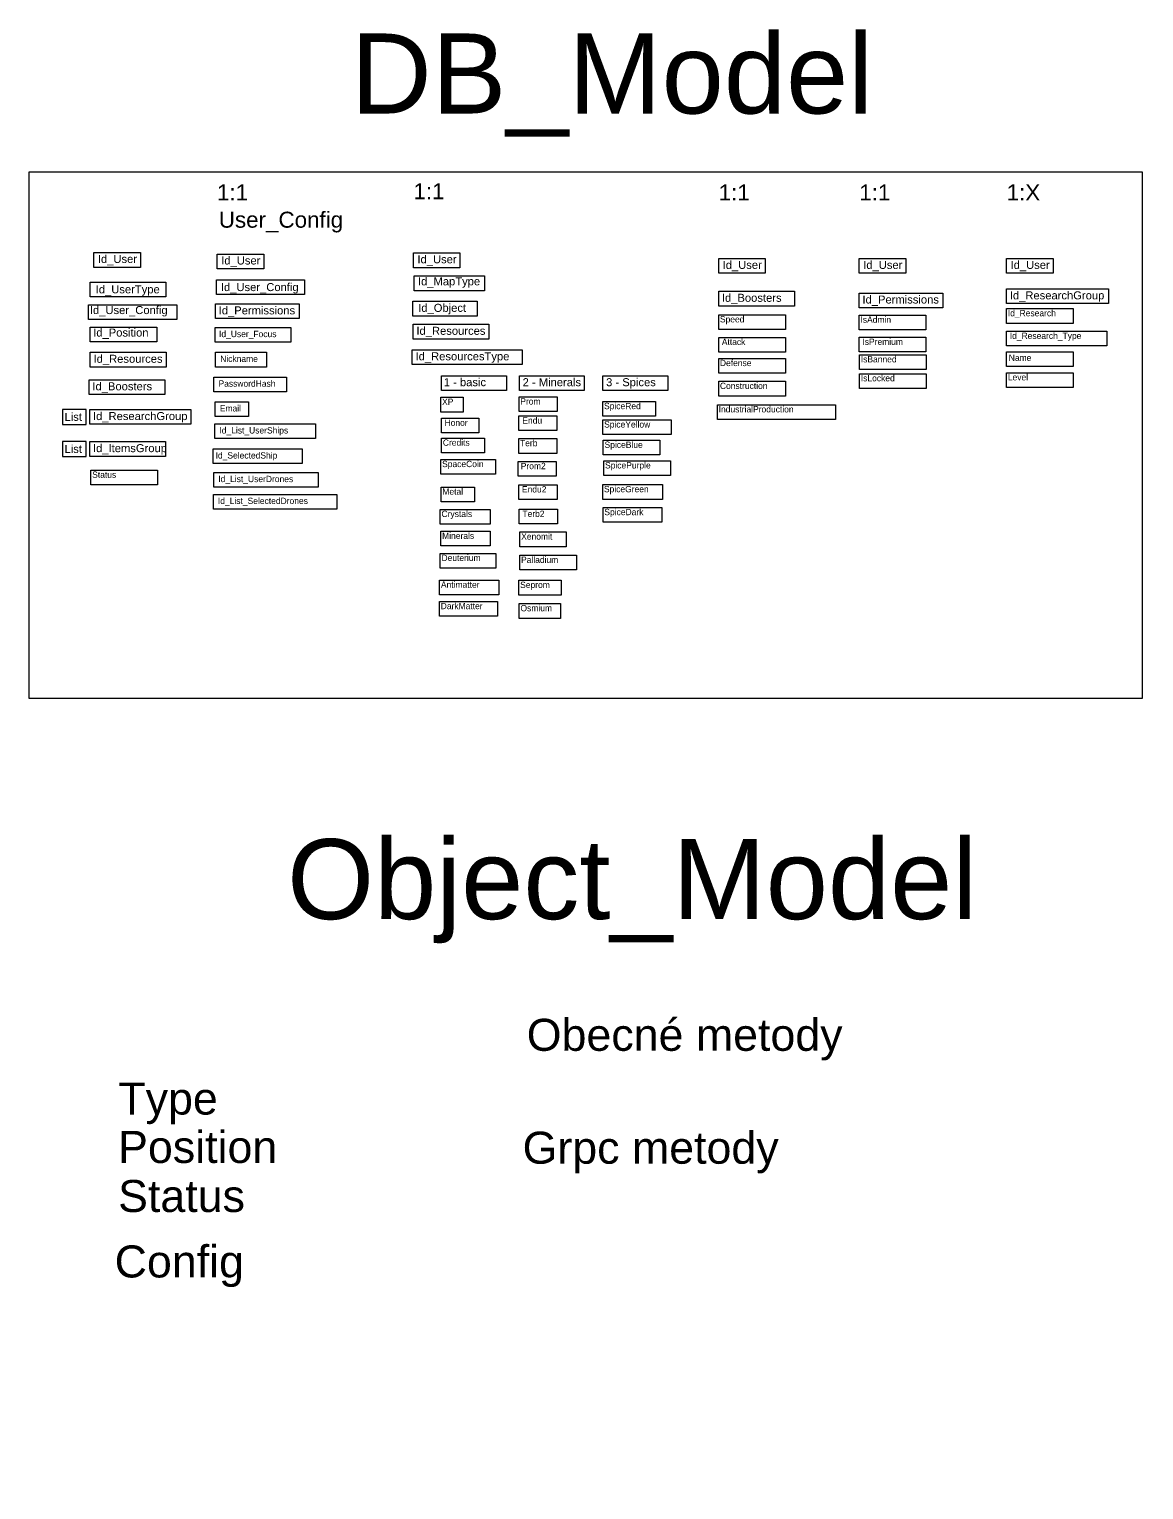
# Model space of a CAD drawing. Header units: millimetres. Extents: x 33057 to 249580, y -15894 to 47997.
# Drawn here: x 115982 to 122941, y 24357 to 33481 of the extents above; entities that cross this region are included whole.
import ezdxf

# ---------------------------------------------------------------- set-up
doc = ezdxf.new("R2010")
doc.units = ezdxf.units.MM
doc.layers.add('Obrys', color=253, linetype='Continuous', lineweight=30)
doc.layers.add('základní', color=4, linetype='Continuous')
doc.styles.get("Standard").update_dxf_attribs({"font": 'arial.ttf'})

msp = doc.modelspace()

# ---------------------------------------------------------------- linework, layer by layer
at = {"layer": 'základní', "color": 2, "lineweight": 30}
msp.add_lwpolyline([(115981.6, 32589.5), (122932, 32589.5), (122932, 29299.2), (115981.6, 29299.2)], close=True, dxfattribs=at)
at = {"layer": 'základní', "color": 30, "lineweight": 30, "true_color": 0xf8991e}
for points in [[(116385.4, 32085.4), (116675.7, 32085.4), (116675.7, 31993.3), (116385.4, 31993.3)], [(120286.7, 31843.8), (120759.6, 31843.8), (120759.6, 31751.7), (120286.7, 31751.7)], [(122084.6, 31859), (122721.4, 31859), (122721.4, 31766.9), (122084.6, 31766.9)], [(121164.4, 31833.1), (121686.6, 31833.1), (121686.6, 31741), (121164.4, 31741)], [(118379.2, 31637.7), (118852.1, 31637.7), (118852.1, 31545.6), (118379.2, 31545.6)]]:
    msp.add_lwpolyline(points, close=True, dxfattribs=at)
at = {"layer": 'základní', "color": 52, "lineweight": 30, "true_color": 0xc8c92d}
for points in [[(117155.6, 32075.9), (117445.9, 32075.9), (117445.9, 31983.7), (117155.6, 31983.7)], [(118380.9, 32083.4), (118671.2, 32083.4), (118671.2, 31991.3), (118380.9, 31991.3)], [(120286.7, 32048.3), (120577, 32048.3), (120577, 31956.2), (120286.7, 31956.2)], [(121164.4, 32048.3), (121454.7, 32048.3), (121454.7, 31956.2), (121164.4, 31956.2)], [(122084.6, 32048.3), (122374.9, 32048.3), (122374.9, 31956.2), (122084.6, 31956.2)], [(116363.1, 31900.4), (116834.7, 31900.4), (116834.7, 31808.3), (116363.1, 31808.3)]]:
    msp.add_lwpolyline(points, close=True, dxfattribs=at)
at = {"layer": 'základní', "color": 252, "lineweight": 30, "true_color": 0x939598}
for points in [[(118385.1, 31939.6), (118825.3, 31939.6), (118825.3, 31847.5), (118385.1, 31847.5)], [(118377.5, 31781.5), (118777.8, 31781.5), (118777.8, 31689.4), (118377.5, 31689.4)]]:
    msp.add_lwpolyline(points, close=True, dxfattribs=at)
at = {"layer": 'základní', "color": 215, "lineweight": 30, "true_color": 0xa953a0}
msp.add_lwpolyline([(117150, 31915.5), (117700.2, 31915.5), (117700.2, 31823.4), (117150, 31823.4)], close=True, dxfattribs=at)
at = {"layer": 'základní', "lineweight": 30}
for points in [[(116352.6, 31760), (116902.9, 31760), (116902.9, 31667.9), (116352.6, 31667.9)], [(117144.4, 31765.2), (117666.6, 31765.2), (117666.6, 31673.1), (117144.4, 31673.1)], [(120286.7, 31697.4), (120703.4, 31697.4), (120703.4, 31605.3), (120286.7, 31605.3)], [(121164.4, 31695), (121581.1, 31695), (121581.1, 31602.9), (121164.4, 31602.9)], [(122084.6, 31735.7), (122501.3, 31735.7), (122501.3, 31643.6), (122084.6, 31643.6)], [(116361.5, 31619.5), (116778.2, 31619.5), (116778.2, 31527.4), (116361.5, 31527.4)], [(117143.6, 31617.5), (117614.8, 31617.5), (117614.8, 31525.3), (117143.6, 31525.3)], [(122084.6, 31594.5), (122709.7, 31594.5), (122709.7, 31502.4), (122084.6, 31502.4)], [(118373.6, 31478.5), (119059.6, 31478.5), (119059.6, 31386.4), (118373.6, 31386.4)], [(120286.7, 31555.9), (120703.4, 31555.9), (120703.4, 31463.8), (120286.7, 31463.8)], [(121164.4, 31556.8), (121581.1, 31556.8), (121581.1, 31464.7), (121164.4, 31464.7)], [(116363.1, 31462.9), (116836, 31462.9), (116836, 31370.8), (116363.1, 31370.8)], [(117145.6, 31462.7), (117463.8, 31462.7), (117463.8, 31370.6), (117145.6, 31370.6)], [(120286.7, 31424.5), (120703.4, 31424.5), (120703.4, 31332.4), (120286.7, 31332.4)], [(121166.5, 31447.6), (121583.2, 31447.6), (121583.2, 31355.4), (121166.5, 31355.4)], [(122084.6, 31466.1), (122501.3, 31466.1), (122501.3, 31374), (122084.6, 31374)], [(117134.9, 31307.9), (117589.1, 31307.9), (117589.1, 31215.8), (117134.9, 31215.8)], [(118555.8, 31316.6), (118961, 31316.6), (118961, 31224.5), (118555.8, 31224.5)], [(119042.4, 31316.6), (119447.5, 31316.6), (119447.5, 31224.5), (119042.4, 31224.5)], [(119563.6, 31316.6), (119968.7, 31316.6), (119968.7, 31224.5), (119563.6, 31224.5)], [(121166.5, 31329.3), (121583.2, 31329.3), (121583.2, 31237.2), (121166.5, 31237.2)], [(122084.6, 31335.2), (122501.3, 31335.2), (122501.3, 31243.1), (122084.6, 31243.1)], [(116355.9, 31291.1), (116828.9, 31291.1), (116828.9, 31199), (116355.9, 31199)], [(120286.7, 31281.5), (120703.4, 31281.5), (120703.4, 31189.4), (120286.7, 31189.4)], [(117143.2, 31153.1), (117351.5, 31153.1), (117351.5, 31061), (117143.2, 31061)], [(118551.7, 31181.9), (118690.8, 31181.9), (118690.8, 31089.8), (118551.7, 31089.8)], [(120278.9, 31135.3), (121016.6, 31135.3), (121016.6, 31043.2), (120278.9, 31043.2)], [(116336.2, 31105), (116189.2, 31105), (116189.2, 31012.2), (116336.2, 31012.2)], [(116359.5, 31105), (116990.6, 31105), (116990.6, 31012.9), (116359.5, 31012.9)], [(118555.3, 31051.4), (118788.8, 31051.4), (118788.8, 30959.3), (118555.3, 30959.3)], [(117140.5, 31015.6), (117768.5, 31015.6), (117768.5, 30923.4), (117140.5, 30923.4)], [(116336.2, 30904.6), (116189.2, 30904.6), (116189.2, 30811.7), (116336.2, 30811.7)], [(116359.5, 30904.6), (116832.4, 30904.6), (116832.4, 30812.5), (116359.5, 30812.5)], [(117129.7, 30860.8), (117686.1, 30860.8), (117686.1, 30768.7), (117129.7, 30768.7)], [(118556.5, 30927), (118823.8, 30927), (118823.8, 30834.9), (118556.5, 30834.9)], [(118551.8, 30793.5), (118894, 30793.5), (118894, 30701.4), (118551.8, 30701.4)], [(116366.9, 30726.7), (116783.6, 30726.7), (116783.6, 30634.5), (116366.9, 30634.5)], [(117133.6, 30711.7), (117785.2, 30711.7), (117785.2, 30619.6), (117133.6, 30619.6)], [(117131.3, 30575), (117902.4, 30575), (117902.4, 30482.9), (117131.3, 30482.9)], [(118553.6, 30621), (118762, 30621), (118762, 30528.9), (118553.6, 30528.9)], [(118548.2, 30481.5), (118859, 30481.5), (118859, 30389.4), (118548.2, 30389.4)], [(118552.1, 30345), (118860.2, 30345), (118860.2, 30252.9), (118552.1, 30252.9)], [(118548.1, 30206.9), (118894.5, 30206.9), (118894.5, 30114.8), (118548.1, 30114.8)], [(118544.4, 30039.8), (118914, 30039.8), (118914, 29947.7), (118544.4, 29947.7)], [(118543.1, 29906.1), (118905.7, 29906.1), (118905.7, 29814), (118543.1, 29814)]]:
    msp.add_lwpolyline(points, close=True, dxfattribs=at)
at = {"layer": 'základní', "color": 9, "lineweight": 30, "true_color": 0xafd9aa}
for points in [[(119040.1, 31184.4), (119278.5, 31184.4), (119278.5, 31092.3), (119040.1, 31092.3)], [(119037.9, 31065.6), (119276.2, 31065.6), (119276.2, 30973.5), (119037.9, 30973.5)], [(119037.9, 30923.8), (119276.2, 30923.8), (119276.2, 30831.6), (119037.9, 30831.6)], [(119034.2, 30780.7), (119272.6, 30780.7), (119272.6, 30688.6), (119034.2, 30688.6)], [(119039, 30635.2), (119277.4, 30635.2), (119277.4, 30543.1), (119039, 30543.1)], [(119041.5, 30482.4), (119279.9, 30482.4), (119279.9, 30390.3), (119041.5, 30390.3)], [(119045.7, 30340.5), (119333.9, 30340.5), (119333.9, 30248.4), (119045.7, 30248.4)], [(119044.8, 30195.2), (119398.3, 30195.2), (119398.3, 30103.1), (119044.8, 30103.1)], [(119039.2, 30038.6), (119303.4, 30038.6), (119303.4, 29946.5), (119039.2, 29946.5)], [(119041.3, 29893), (119299.9, 29893), (119299.9, 29800.9), (119041.3, 29800.9)]]:
    msp.add_lwpolyline(points, close=True, dxfattribs=at)
at = {"layer": 'základní', "color": 143, "lineweight": 30, "true_color": 0x7aafdf}
for points in [[(119563, 31155.4), (119892.5, 31155.4), (119892.5, 31063.3), (119563, 31063.3)], [(119563.4, 31040.7), (119989.8, 31040.7), (119989.8, 30948.6), (119563.4, 30948.6)], [(119566.4, 30913.8), (119918.3, 30913.8), (119918.3, 30821.7), (119566.4, 30821.7)], [(119569.2, 30785.1), (119985.9, 30785.1), (119985.9, 30693), (119569.2, 30693)], [(119562.4, 30636.5), (119935.9, 30636.5), (119935.9, 30544.3), (119562.4, 30544.3)], [(119565, 30493.3), (119931.2, 30493.3), (119931.2, 30401.2), (119565, 30401.2)]]:
    msp.add_lwpolyline(points, close=True, dxfattribs=at)

# ---------------------------------------------------------------- texts
at = {"layer": 'Obrys', "attachment_point": 1}
for s, width, heights, insert, char_height in [('DB_Model', 2206.757, [350.5], (117990.2, 33454.4), 500), ('List', 129.421, [80.7], (116202.2, 31084.6), 50), ('List', 129.421, [80.7], (116202.2, 30884.1), 50), ('Object_Model', 2206.757, [350.5], (117591.9, 28422), 500)]:
    msp.add_mtext_dynamic_manual_height_columns(s, width=width, gutter_width=12.5, heights=heights, dxfattribs=dict(at, insert=insert, char_height=char_height))
at = {"layer": 'Obrys', "color": 252, "true_color": 0x939598, "attachment_point": 1}
for s, width, heights, insert, char_height in [('1:1', 255.44, [81.4], (117153.7, 32511.4), 100), ('1:1', 255.44, [81.4], (118380.9, 32519), 100), ('1:1', 255.44, [81.4], (120286.7, 32511.4), 100), ('1:1', 255.44, [81.4], (121164.4, 32511.4), 100), ('1:X', 255.44, [81.4], (122084.6, 32511.4), 100), ('Id_MapType', 383.881, [80.7], (118409.1, 31931.3), 50), ('Id_Object', 383.881, [80.7], (118410.5, 31765.5), 50)]:
    msp.add_mtext_dynamic_manual_height_columns(s, width=width, gutter_width=12.5, heights=heights, dxfattribs=dict(at, insert=insert, char_height=char_height))
at = {"layer": 'Obrys', "color": 215, "true_color": 0xa953a0, "attachment_point": 1}
for s, insert, char_height in [('User_Config', (117165.4, 32341.1), 100), ('Id_User_Config', (117178.5, 31895.2), 50), ('Id_User_Config', (116360.4, 31751.6), 50), ('Type', (116538.1, 26901.3), 200), ('Position', (116536.6, 26599), 200), ('Status', (116536.6, 26292.6), 200)]:
    msp.add_mtext_dynamic_manual_height_columns(s, width=383.881, gutter_width=12.5, heights=[80.7], dxfattribs=dict(at, insert=insert, char_height=char_height))
at = {"layer": 'Obrys', "color": 52, "true_color": 0xc8c92d, "attachment_point": 1}
for s, width, heights, insert, char_height in [('Id_User', 383.881, [80.7], (116410.2, 32070.9), 50), ('Id_User', 383.881, [80.7], (117180.5, 32061.3), 50), ('Id_User', 383.881, [80.7], (118405.8, 32068.9), 50), ('Id_User', 383.881, [80.7], (120311.5, 32033.7), 50), ('Id_User', 383.881, [80.7], (121189.2, 32033.7), 50), ('Id_User', 383.881, [80.7], (122109.4, 32033.7), 50), ('Id_UserType', 383.881, [80.7], (116396.8, 31881.3), 50), ('Obecné metody', 2160.943, [468.4], (119088.3, 27299.4), 200), ('Grpc metody', 2160.943, [468.4], (119062.2, 26594.2), 200)]:
    msp.add_mtext_dynamic_manual_height_columns(s, width=width, gutter_width=12.5, heights=heights, dxfattribs=dict(at, insert=insert, char_height=char_height))
at = {"layer": 'Obrys', "color": 31, "true_color": 0xfecc66, "char_height": 50, "attachment_point": 1}
for s, insert in [('Id_ResearchGroup', (122104.8, 31843.5)), ('Id_Permissions', (117164.6, 31749.6)), ('Id_Boosters', (120306.9, 31828.3)), ('Id_Permissions', (121184.6, 31817.5)), ('Id_Resources', (118399.4, 31622.1)), ('Id_Resources', (116383.3, 31447.4)), ('Id_ResourcesType', (118393.9, 31462.9)), ('1 - basic', (118570.2, 31301.1)), ('2 - Minerals', (119062.6, 31301.1)), ('3 - Spices', (119583.8, 31301)), ('Id_Boosters', (116376.2, 31275.6)), ('Id_ResearchGroup', (116379.8, 31089.5)), ('Id_ItemsGroup', (116379.8, 30889))]:
    msp.add_mtext_dynamic_manual_height_columns(s, width=383.881, gutter_width=12.5, heights=[80.7], dxfattribs=dict(at, insert=insert))
at = {"layer": 'Obrys', "color": 114, "true_color": 0x139b48, "char_height": 50, "attachment_point": 1}
for s, insert in [('{\\fCascadia Mono|b0|i0|c238|p49;\\H0.79167x;\\C96;\\c32768;Speed}', (120294.5, 31689)), ('{\\fCascadia Mono|b0|i0|c238|p49;\\H0.79167x;\\C96;\\c32768;IsAdmin}', (121172.2, 31686.6)), ('{\\fCascadia Mono|b0|i0|c238|p49;\\H0.79167x;\\C96;\\c32768;Id_Research}', (122092.4, 31727.3)), ('{\\fCascadia Mono|b0|i0|c238|p49;\\H0.79167x;\\C96;\\c32768;Nickname}', (117174.1, 31442.3)), ('{\\fCascadia Mono|b0|i0|c238|p49;\\H0.79167x;\\C96;\\c32768;IsLocked}', (121174.3, 31321)), ('{\\fCascadia Mono|b0|i0|c238|p49;\\H0.79167x;\\C96;\\c32768;Level}', (122092.4, 31326.8)), ('{\\fCascadia Mono|b0|i0|c238|p49;\\H0.79167x;\\C96;\\c32768;PasswordHash}', (117163.5, 31287.5)), ('{\\fCascadia Mono|b0|i0|c238|p49;\\H0.79167x;\\C96;\\c32768;Construction}', (120294.5, 31273.1)), ('{\\fCascadia Mono|b0|i0|c238|p49;\\H0.79167x;\\C96;\\c32768;Email}', (117171.7, 31132.8)), ('{\\fCascadia Mono|b0|i0|c238|p49;\\H0.79167x;\\C96;\\c32768;XP}', (118559.5, 31173.5)), ('{\\fCascadia Mono|b0|i0|c238|p49;\\H0.79167x;\\C96;\\c32768;Prom}', (119047.9, 31176)), ('{\\fCascadia Mono|b0|i0|c238|p49;\\H0.79167x;\\C96;\\c32768;SpiceRed}', (119570.8, 31147.1)), ('{\\fCascadia Mono|b0|i0|c238|p49;\\H0.79167x;\\C96;\\c32768;IndustrialProduction}', (120286.7, 31126.9)), ('{\\fCascadia Mono|b0|i0|c238|p49;\\H0.79167x;\\C96;\\c32768;Endu}', (119060.8, 31057.2)), ('{\\fCascadia Mono|b0|i0|c238|p49;\\H0.79167x;\\C96;\\c32768;SpiceYellow}', (119571.2, 31032.3)), ('{\\fCascadia Mono|b0|i0|c238|p49;\\H0.79167x;\\C96;\\c32768;Id_List_UserShips}', (117169.1, 30995.2)), ('{\\fCascadia Mono|b0|i0|c238|p49;\\H0.79167x;\\C96;\\c32768;Id_SelectedShip}', (117145.4, 30838.7)), ('{\\fCascadia Mono|b0|i0|c238|p49;\\H0.79167x;\\C96;\\c32768;Terb}', (119046.1, 30915.4)), ('{\\fCascadia Mono|b0|i0|c238|p49;\\H0.79167x;\\C96;\\c32768;SpiceBlue}', (119574.2, 30905.4)), ('{\\fCascadia Mono|b0|i0|c238|p49;\\H0.79167x;\\C96;\\c32768;SpaceCoin}', (118559.6, 30785.1)), ('{\\fCascadia Mono|b0|i0|c238|p49;\\H0.79167x;\\C96;\\c32768;Prom2}', (119050.9, 30772.3)), ('{\\fCascadia Mono|b0|i0|c238|p49;\\H0.79167x;\\C96;\\c32768;SpicePurple}', (119577, 30776.7)), ('{\\fCascadia Mono|b0|i0|c238|p49;\\H0.79167x;\\C96;\\c32768;Id_List_UserDrones}', (117162.2, 30691.4)), ('{\\fCascadia Mono|b0|i0|c238|p49;\\H0.79167x;\\C96;\\c32768;Metal}', (118561.4, 30612.6)), ('{\\fCascadia Mono|b0|i0|c238|p49;\\H0.79167x;\\C96;\\c32768;Endu2}', (119058.3, 30626.8)), ('{\\fCascadia Mono|b0|i0|c238|p49;\\H0.79167x;\\C96;\\c32768;SpiceGreen}', (119570.2, 30628.1)), ('{\\fCascadia Mono|b0|i0|c238|p49;\\H0.79167x;\\C96;\\c32768;Id_List_SelectedDrones}', (117159.8, 30554.6)), ('{\\fCascadia Mono|b0|i0|c238|p49;\\H0.79167x;\\C96;\\c32768;Crystals}', (118556, 30473.2)), ('{\\fCascadia Mono|b0|i0|c238|p49;\\H0.79167x;\\C96;\\c32768;Terb2}', (119061.2, 30474)), ('{\\fCascadia Mono|b0|i0|c238|p49;\\H0.79167x;\\C96;\\c32768;SpiceDark}', (119572.8, 30484.9)), ('{\\fCascadia Mono|b0|i0|c238|p49;\\H0.79167x;\\C96;\\c32768;Minerals}', (118559.9, 30336.6)), ('{\\fCascadia Mono|b0|i0|c238|p49;\\H0.79167x;\\C96;\\c32768;Xenomit}', (119053.5, 30332.2)), ('{\\fCascadia Mono|b0|i0|c238|p49;\\H0.79167x;\\C96;\\c32768;Deuterium}', (118555.9, 30198.6)), ('{\\fCascadia Mono|b0|i0|c238|p49;\\H0.79167x;\\C96;\\c32768;Palladium}', (119052.6, 30186.8)), ('{\\fCascadia Mono|b0|i0|c238|p49;\\H0.79167x;\\C96;\\c32768;Antimatter}', (118552.2, 30031.4)), ('{\\fCascadia Mono|b0|i0|c238|p49;\\H0.79167x;\\C96;\\c32768;Seprom}', (119047, 30030.3)), ('{\\fCascadia Mono|b0|i0|c238|p49;\\H0.79167x;\\C96;\\c32768;DarkMatter}', (118550.9, 29897.7)), ('{\\fCascadia Mono|b0|i0|c238|p49;\\H0.79167x;\\C96;\\c32768;Osmium}', (119049.1, 29884.6))]:
    msp.add_mtext_dynamic_manual_height_columns(s, width=383.881, gutter_width=12.5, heights=[80.7], dxfattribs=dict(at, insert=insert))
at = {"layer": 'Obrys', "color": 85, "true_color": 0x58ba48, "insert": (116381.2, 31611.1), "char_height": 50, "attachment_point": 1}
msp.add_mtext_dynamic_manual_height_columns('Id_Position', width=383.881, gutter_width=12.5, heights=[80.7], dxfattribs=at)
at = {"layer": 'Obrys', "color": 30, "true_color": 0xf8991e, "char_height": 50, "attachment_point": 1}
for s, insert in [('{\\fCascadia Mono|b0|i0|c238|p49;\\H0.79167x;\\C96;\\c32768;Id_User_Focus}', (117166.8, 31597.1)), ('{\\fCascadia Mono|b0|i0|c238|p49;\\H0.79167x;\\C96;\\c32768;Id_Research_Type}', (122104.4, 31586.1)), ('{\\fCascadia Mono|b0|i0|c238|p49;\\H0.79167x;\\C96;\\c32768;Attack}', (120306.5, 31547.5)), ('{\\fCascadia Mono|b0|i0|c238|p49;\\H0.79167x;\\C96;\\c32768;IsPremium}', (121184.2, 31548.4)), ('{\\fCascadia Mono|b0|i0|c238|p49;\\H0.79167x;\\C96;\\c32768;Defense}', (120294.5, 31416.1)), ('{\\fCascadia Mono|b0|i0|c238|p49;\\H0.79167x;\\C96;\\c32768;IsBanned}', (121174.3, 31439.2)), ('{\\fCascadia Mono|b0|i0|c238|p49;\\H0.79167x;\\C96;\\c32768;Name}', (122098.1, 31448.5)), ('{\\fCascadia Mono|b0|i0|c238|p49;\\H0.79167x;\\C96;\\c32768;Honor}', (118575.1, 31043)), ('{\\fCascadia Mono|b0|i0|c238|p49;\\H0.79167x;\\C96;\\c32768;Credits}', (118564.3, 30918.6)), ('{\\fCascadia Mono|b0|i0|c238|p49;\\H0.79167x;\\C96;\\c32768;Status}', (116374.7, 30718.3))]:
    msp.add_mtext_dynamic_manual_height_columns(s, width=383.881, gutter_width=12.5, heights=[80.7], dxfattribs=dict(at, insert=insert))
at = {"layer": 'Obrys', "color": 143, "true_color": 0x7aafdf, "insert": (116514.9, 25883.7), "char_height": 200, "attachment_point": 1}
msp.add_mtext_dynamic_manual_height_columns('Config', width=383.881, gutter_width=12.5, heights=[80.7], dxfattribs=at)

doc.saveas('drawing.dxf')
